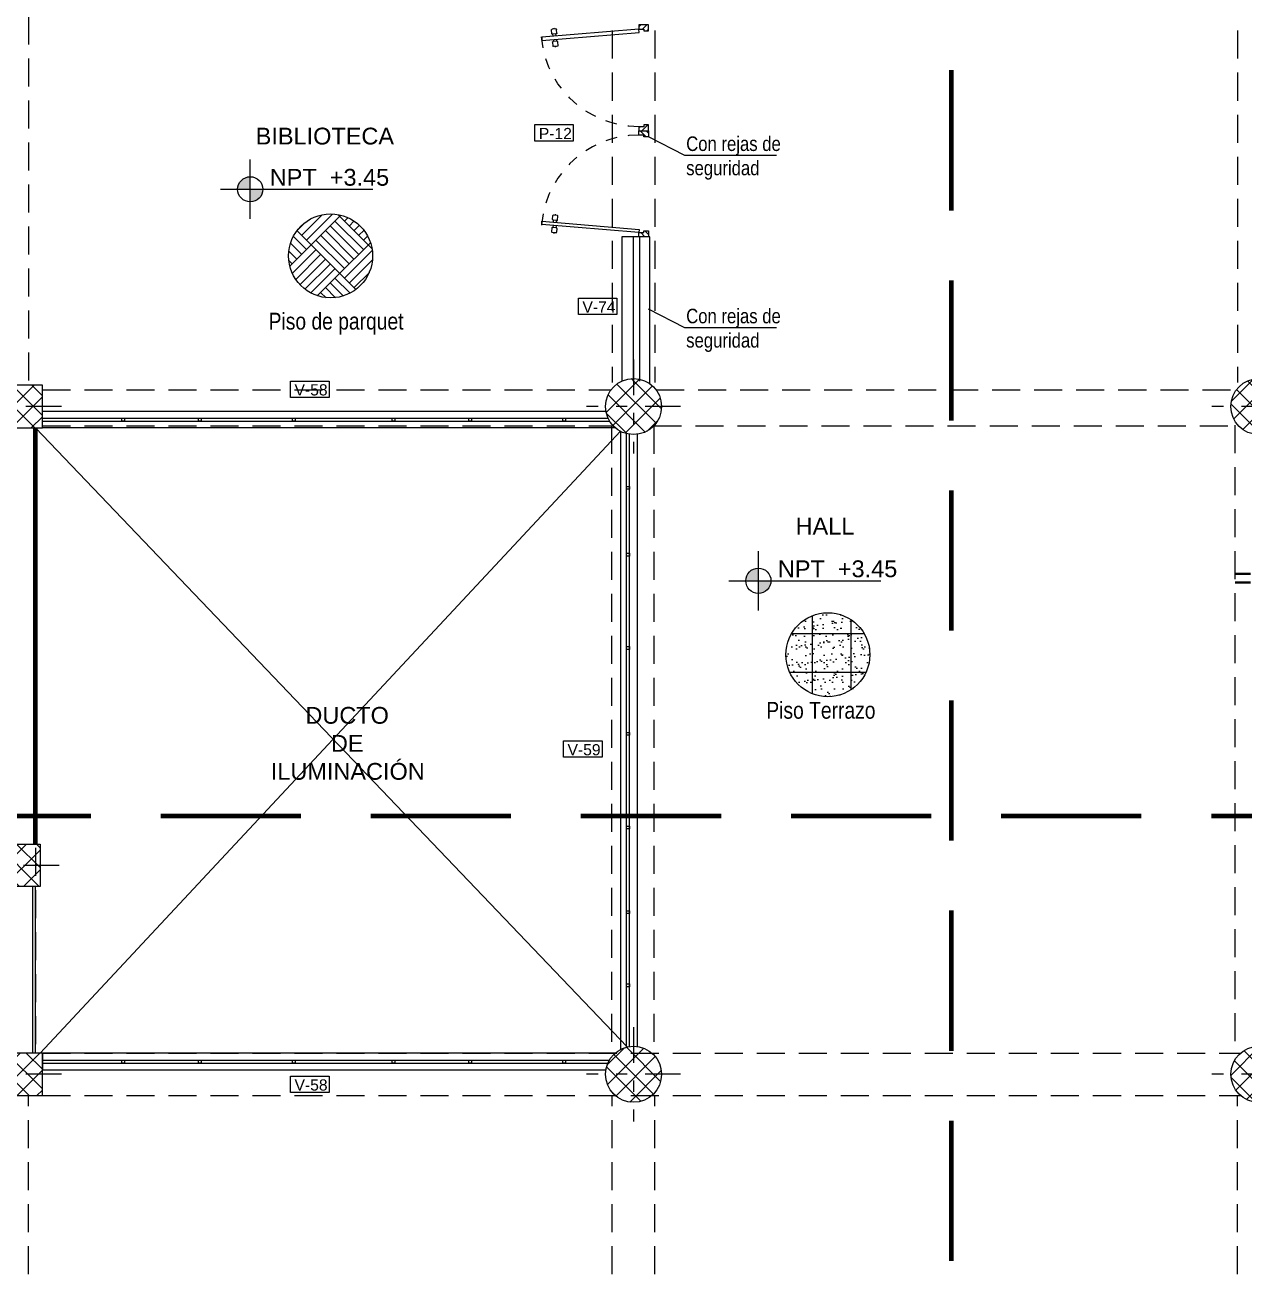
# Model space of a CAD drawing. Header units: inches. Extents: x 140 to 978, y -82 to 38.
# Drawn here: x 700.98 to 711.86, y 0.7 to 11.83 of the extents above; entities that cross this region are included whole.
import ezdxf

# ---------------------------------------------------------------- set-up
doc = ezdxf.new("R2010")
doc.units = ezdxf.units.IN
doc.header["$MEASUREMENT"] = 0
for name, pattern in [('CONTINUA', [0]), ('DASHDOT2', [12.7, 6.35, -3.175, 0, -3.175]), ('DASHED', [0.75, 0.5, -0.25]), ('DASHED2', [0.375, 0.25, -0.125])]:
    doc.linetypes.add(name, pattern=pattern)
for name, color, linetype, lineweight in [('UNSAAC-COLUMNA', 24, 'Continuous', 0), ('UNSAAC-CORTE MURO', 42, 'Continuous', 35), ('UNSAAC-EJE COLUMNA', 22, 'DASHDOT2', 0), ('UNSAAC-LINEA DE CORTE', 7, 'Continuous', 70), ('UNSAAC-LLAMADOS', 88, 'Continuous', 0), ('UNSAAC-MUEBLE', 254, 'Continuous', 0), ('UNSAAC-MURETE', 146, 'Continuous', 20), ('UNSAAC-MUROS', 7, 'Continuous', 70), ('UNSAAC-PROYECCIONES', 38, 'DASHED2', 0), ('UNSAAC-TEXTOS', 250, 'Continuous', 0), ('UNSAAC-TEXTURAS', 250, 'Continuous', 0), ('UNSAAC-VANOS', 24, 'Continuous', 0)]:
    doc.layers.add(name, color=color, linetype=linetype, lineweight=lineweight)
doc.styles.add('5mm', font='GOTHIC.TTF', dxfattribs={"height": 5})
doc.styles.add('narrow', font='')
doc.styles.get("Standard").update_dxf_attribs({"font": 'arial.ttf'})
doc.styles.get('narrow').set_extended_font_data('Arial Narrow', italic=True)

# ---------------------------------------------------------------- blocks, each defined once
blk = doc.blocks.new('PRTX80')
at = {"layer": 'UNSAAC-TEXTOS'}
h = blk.add_hatch(dxfattribs=at)
h.set_pattern_fill('ANSI31', color=256, scale=0.01, style=0)
h.set_pattern_definition([(45, (-1.629623, -4.234902), (-0.02245064, 0.02245064), [])])
h.paths.add_polyline_path([(-0.755, 0.036), (-0.8, 0.036), (-0.8, -0.036), (-0.7685, -0.036), (-0.7685, 0), (-0.755, 0)])
h.paths.add_polyline_path([(0, 0.036), (-0.045, 0.036), (-0.045, 0), (-0.0315, 0), (-0.0315, -0.036), (0, -0.036)])
at = {"layer": 'UNSAAC-PROYECCIONES', "ltscale": 0.15}
blk.add_arc((-0.0315, -0.036), 0.737, 180, 270, dxfattribs=at)
at = {"layer": 'UNSAAC-TEXTOS'}
for p, q in [((-0.1608, -0.6511), (-0.1633, -0.681)), ((-0.1268, -0.6501), (-0.1567, -0.6476)), ((-0.1237, -0.6579), (-0.1256, -0.6803)), ((-0.1234, -0.6542), (-0.1237, -0.6579)), ((-0.1084, -0.6592), (-0.1237, -0.6579)), ((-0.0679, -0.6588), (-0.0682, -0.6625)), ((-0.0638, -0.6554), (-0.0339, -0.6579)), ((-0.1655, -0.662), (-0.1661, -0.6694)), ((-0.1623, -0.6698), (-0.1661, -0.6694)), ((-0.1617, -0.6623), (-0.1655, -0.662)), ((-0.13, -0.6875), (-0.1599, -0.685)), ((-0.1256, -0.6803), (-0.1259, -0.6841)), ((-0.1103, -0.6816), (-0.1256, -0.6803)), ((-0.0854, -0.6837), (-0.07, -0.685)), ((-0.0835, -0.6613), (-0.0682, -0.6625)), ((-0.07, -0.685), (-0.0704, -0.6887)), ((-0.0682, -0.6625), (-0.07, -0.685)), ((-0.0669, -0.6927), (-0.037, -0.6952)), ((-0.0305, -0.6619), (-0.033, -0.6918)), ((-0.032, -0.6806), (-0.0283, -0.6809)), ((-0.0314, -0.6731), (-0.0277, -0.6734)), ((-0.0277, -0.6734), (-0.0283, -0.6809))]:
    blk.add_line(p, q, dxfattribs=at)
for points in [[(-0.8, 0.036), (-0.755, 0.036), (-0.755, 0), (-0.7685, 0), (-0.7685, -0.036), (-0.8, -0.036), (-0.8, 0.036)], [(-0.045, 0.036), (0, 0.036), (0, -0.036), (-0.0315, -0.036), (-0.0315, 0), (-0.045, 0), (-0.045, 0.036)]]:
    blk.add_lwpolyline(points, dxfattribs=at)
blk.add_lwpolyline([(-0.0564, -0.0339), (-0.0315, -0.036), (-0.0925, -0.77), (-0.1175, -0.768)], close=True, dxfattribs=at)
for centre, start, end in [((-0.1571, -0.6514), 85.24616, 175.24616), ((-0.1272, -0.6539), 355.24616, 85.24616), ((-0.0641, -0.6591), 85.24616, 175.24616), ((-0.0342, -0.6616), 355.24616, 85.24616), ((-0.1595, -0.6813), 175.24616, 265.24616), ((-0.1296, -0.6838), 265.24616, 355.24616), ((-0.0666, -0.689), 175.24616, 265.24616), ((-0.0367, -0.6915), 265.24616, 355.24616)]:
    blk.add_arc(centre, 0.00375, start, end, dxfattribs=at)
blk = doc.blocks.new('A$C1DC20D96')
at = {"layer": 'UNSAAC-MUEBLE', "xscale": -1.167239801663273, "yscale": 1.167239801663273, "zscale": 1.167239801663273, "rotation": 180}
blk.add_blockref('PRTX80', (0, 0.034), dxfattribs=at)
blk = doc.blocks.new('npt')
at = {"layer": 'UNSAAC-TEXTOS'}
h = blk.add_hatch(color=0, dxfattribs=at)
h.dxf.hatch_style = 1
h.paths.add_polyline_path([(0.0522, 0), (0, 0), (0, -0.0522, 0.414214)])
h.paths.add_polyline_path([(0, 0.0522, 0.414214), (-0.0522, 0), (0, 0)])
at = {"layer": 'UNSAAC-TEXTOS', "color": 0}
for p, q in [((0, -0.1228), (0, 0.1228)), ((-0.1228, 0), (0.507, 0))]:
    blk.add_line(p, q, dxfattribs=at)
blk.add_circle((0, 0), 0.0522, dxfattribs=at)
blk = doc.blocks.new('c7')
at = {"layer": 'UNSAAC-TEXTURAS'}
h = blk.add_hatch(dxfattribs=at)
h.set_pattern_fill('ANSI37', color=256)
h.set_pattern_definition([(45, (-861.40334, -189.35103), (-0.088388348, 0.088388348), []), (135, (-861.40334, -189.35103), (-0.088388348, -0.088388348), [])])
h.paths.add_polyline_path([(0, 0.25), (0, 0), (0.25, 0, 0.414214)])
h.paths.add_polyline_path([(0, -0.25, 0.414214), (0.25, 0), (0, 0)])
h.paths.add_polyline_path([(0, -0.25), (0, 0), (-0.25, 0, 0.414214)])
h.paths.add_polyline_path([(0, 0), (0, 0.25, 0.414214), (-0.25, 0)])
at = {"layer": 'UNSAAC-COLUMNA'}
blk.add_circle((0, 0), 0.25, dxfattribs=at)
at = {"layer": 'UNSAAC-EJE COLUMNA', "ltscale": 0.05}
for p, q in [((0, 0.42), (0, -0.42)), ((0.42, 0), (-0.42, 0))]:
    blk.add_line(p, q, dxfattribs=at)
blk = doc.blocks.new('c2')
at = {"layer": 'UNSAAC-TEXTURAS'}
h = blk.add_hatch(dxfattribs=at)
h.set_pattern_fill('ANSI37', color=256)
h.set_pattern_definition([(45, (-846.62834, -178.42103), (-0.088388348, 0.088388348), []), (135, (-846.62834, -178.42103), (-0.088388348, -0.088388348), [])])
h.paths.add_polyline_path([(0.315, 0.19), (0.315, 0.38), (0, 0.38), (0, 0.19)])
h.paths.add_polyline_path([(0.63, 0.19), (0.63, 0.38), (0.315, 0.38), (0.315, 0.19)])
h.paths.add_polyline_path([(0.315, 0.19), (0.315, 0), (0.63, 0), (0.63, 0.19)])
h.paths.add_polyline_path([(0.315, 0), (0.315, 0.19), (0, 0.19), (0, 0)])
at = {"layer": 'UNSAAC-COLUMNA'}
blk.add_lwpolyline([(0.63, 0.38), (0, 0.38), (0, 0), (0.63, 0)], close=True, dxfattribs=at)
at = {"layer": 'UNSAAC-EJE COLUMNA', "ltscale": 0.05}
for p, q in [((0.315, 0.55), (0.315, -0.17)), ((0.8, 0.19), (-0.17, 0.19))]:
    blk.add_line(p, q, dxfattribs=at)
blk = doc.blocks.new('c3')
at = {"layer": 'UNSAAC-TEXTURAS'}
h = blk.add_hatch(dxfattribs=at)
h.set_pattern_fill('ANSI37', color=256)
h.set_pattern_definition([(45, (-850.00334, -183.11182), (-0.088388348, 0.088388348), []), (135, (-850.00334, -183.11182), (-0.088388348, -0.088388348), [])])
h.paths.add_polyline_path([(0.188, 0.43), (0, 0.43), (0, 0.215), (0.188, 0.215)])
h.paths.add_polyline_path([(0.38, 0.389), (0.375, 0.43), (0.188, 0.43), (0.188, 0.215), (0.38, 0.215)])
h.paths.add_polyline_path([(0.38, 0.215), (0.188, 0.215), (0.188, 0), (0.38, 0)])
h.paths.add_polyline_path([(0.188, 0.215), (0, 0.215), (0, 0.099), (0, 0), (0.188, 0)])
at = {"layer": 'UNSAAC-COLUMNA'}
blk.add_lwpolyline([(0, 0.43), (0.38, 0.43), (0.38, 0), (0, 0)], close=True, dxfattribs=at)
at = {"layer": 'UNSAAC-EJE COLUMNA', "ltscale": 0.05}
for p, q in [((0.19, 0.6), (0.19, -0.17)), ((0.545, 0.215), (-0.17, 0.215))]:
    blk.add_line(p, q, dxfattribs=at)
blk = doc.blocks.new('A$C71314F6E')
at = {"layer": 'UNSAAC-TEXTURAS'}
for name, p in [('c7', (17.498, 1.06)), ('c7', (23.078, 1.06)), ('c2', (11.593, 0.87)), ('c2', (11.593, -5.09)), ('c7', (17.498, -4.9)), ('c7', (23.078, -4.9))]:
    blk.add_blockref(name, p, dxfattribs=at)
at = {"layer": 'UNSAAC-TEXTURAS', "rotation": 270}
blk.add_blockref('c3', (11.773, -2.845), dxfattribs=at)
blk = doc.blocks.new('ETRUCTURA INFORMATIVA')
at = {"layer": 'UNSAAC-PROYECCIONES'}
for p, q in [((1160.01, 13.035), (1160.01, 8.619)), ((1165.22, 12.909), (1165.22, 8.644)), ((1165.6, 12.909), (1165.6, 8.644)), ((1170.8, 12.909), (1170.8, 8.644)), ((1160.135, 8.577), (1165.209, 8.577)), ((1165.611, 8.577), (1170.789, 8.577)), ((1160.075, 8.239), (1160.075, 2.659)), ((1160.135, 8.258), (1165.234, 8.258)), ((1165.212, 8.258), (1165.212, 2.728)), ((1165.588, 8.258), (1170.814, 8.258)), ((1165.592, 8.258), (1165.592, 2.728)), ((1170.775, 8.264), (1170.775, 2.659)), ((1160.135, 2.659), (1170.828, 2.659)), ((1160.01, -1.941), (1160.01, 2.279)), ((1160.135, 2.279), (1170.833, 2.279)), ((1165.22, -1.941), (1165.22, 2.279)), ((1165.6, -1.941), (1165.6, 2.279)), ((1170.8, -1.941), (1170.8, 2.279))]:
    blk.add_line(p, q, dxfattribs=at)
at = {"layer": 'UNSAAC-COLUMNA'}
blk.add_blockref('A$C71314F6E', (1147.912, 7.369), dxfattribs=at)
blk = doc.blocks.new('IVOMAEPOR')
at = {"layer": 'UNSAAC-TEXTOS', "linetype": 'Continuous'}
h = blk.add_hatch(dxfattribs=at)
h.set_pattern_fill('AR-PARQ1', color=256, scale=0.03, angle=45, style=0)
h.set_pattern_definition([(135, (103.5357, 167.95308), (-0.50912, 0), [0.36, -0.36]), (135, (103.5781, 167.9955), (-0.50912, 0), [0.36, -0.36]), (135, (103.62054, 168.03793), (-0.50912, 0), [0.36, -0.36]), (135, (103.66297, 168.08036), (-0.50912, 0), [0.36, -0.36]), (135, (103.7054, 168.12278), (-0.50912, 0), [0.36, -0.36]), (135, (103.74782, 168.1652), (-0.50912, 0), [0.36, -0.36]), (135, (103.79025, 168.20763), (-0.50912, 0), [0.36, -0.36]), (45, (103.28113, 168.20763), (0.50912, 0), [0.36, -0.36]), (45, (103.2387, 168.25006), (0.50912, 0), [0.36, -0.36]), (45, (103.19628, 168.2925), (0.50912, 0), [0.36, -0.36]), (45, (103.15385, 168.3349), (0.50912, 0), [0.36, -0.36]), (45, (103.11142, 168.37734), (0.50912, 0), [0.36, -0.36]), (45, (103.069, 168.41977), (0.50912, 0), [0.36, -0.36]), (45, (103.02657, 168.4622), (0.50912, 0), [0.36, -0.36])])
h.paths.add_polyline_path([(103.418, 167.952, 1), (104.168, 167.952, 1)])
at = {"layer": 'UNSAAC-TEXTOS'}
blk.add_circle((103.793, 167.954), 0.375, dxfattribs=at)
at = {"layer": 'UNSAAC-TEXTOS', "insert": (103.24, 167.446), "char_height": 0.15, "width": 1.44512, "attachment_point": 1, "style": 'narrow'}
blk.add_mtext('{\\fArial Narrow|b0|i0|c0|p34;Piso de parquet}', dxfattribs=at)

msp = doc.modelspace()

# ---------------------------------------------------------------- hatches: boundary and pattern name
at = {"layer": 'UNSAAC-TEXTOS'}
h = msp.add_hatch(dxfattribs=at)
h.set_pattern_fill('_USER', color=256, scale=0.345285, style=0, double=1, pattern_type=0)
h.set_pattern_definition([(0, (708.0065, 6.05837), (0, 0.34529), []), (90, (708.0065, 6.05837), (-0.34529, 2e-17), [])])
edge = h.paths.add_edge_path()
edge.add_arc((708.144, 6.213), 0.375, 0, 360)
h = msp.add_hatch(dxfattribs=at)
h.set_pattern_fill('AR-SAND', color=256, scale=0.0625, style=0, double=1)
h.set_pattern_definition([(37.5, (1106.51476, 85.63634), (-0.003937085, 0.120426486), [0, -0.095, 0, -0.10625, 0, -0.1015625]), (7.5, (1106.51476, 85.63634), (0.110611044, 0.17638413), [0, -0.05125, 0, -0.085625, 0, -0.0328125]), (327.5, (1106.43788, 85.63634), (0.194633866, 0.00035369), [0, -0.03125, 0, -0.1125, 0, -0.146875]), (317.5, (1106.43788, 85.63634), (0.18788291, 0.05485472), [0, -0.015625, 0, -0.07375, 0, -0.084375])])
edge = h.paths.add_edge_path()
edge.add_arc((708.151, 6.215), 0.373, 0, 360)

# ---------------------------------------------------------------- linework, layer by layer
at = {"layer": 'UNSAAC-CORTE MURO', "ltscale": 0.03}
for p, q in [((711.78, 6.937), (711.914, 6.937)), ((711.78, 6.86), (711.914, 6.86))]:
    msp.add_line(p, q, dxfattribs=at)
at = {"layer": 'UNSAAC-LINEA DE CORTE', "linetype": 'DASHED', "ltscale": 2.5}
for p, q in [((709.244, 28.305), (709.244, -17.342)), ((679.691, 4.777), (739.094, 4.777))]:
    msp.add_line(p, q, dxfattribs=at)
at = {"layer": 'UNSAAC-LLAMADOS', "ltscale": 2.5}
for points in [[(707.685, 10.671), (706.867, 10.671), (706.543, 10.836)], [(707.685, 9.133), (706.867, 9.133), (706.543, 9.299)]]:
    msp.add_lwpolyline(points, dxfattribs=at)
at = {"layer": 'UNSAAC-MURETE'}
for p, q in [((706.555, 9.944), (706.305, 9.944)), ((706.305, 9.944), (706.305, 8.656)), ((706.555, 8.633), (706.555, 9.944)), ((706.293, 8.208), (706.293, 2.69)), ((706.443, 8.181), (706.443, 2.717))]:
    msp.add_line(p, q, dxfattribs=at)
for points in [[(706.25, 8.239), (701.135, 8.239), (701.135, 8.389), (706.164, 8.389)], [(706.25, 2.659), (701.135, 2.659), (701.135, 2.509), (706.164, 2.509)]]:
    msp.add_lwpolyline(points, dxfattribs=at)
at = {"layer": 'UNSAAC-MUROS'}
msp.add_line((701.075, 4.524), (701.075, 8.239), dxfattribs=at)
at = {"layer": 'UNSAAC-PROYECCIONES', "linetype": 'CONTINUA'}
for p, q in [((701.075, 8.239), (706.354, 2.713)), ((701.115, 2.659), (706.293, 8.208))]:
    msp.add_line(p, q, dxfattribs=at)
at = {"layer": 'UNSAAC-TEXTOS'}
for points in [[(705.529, 10.945), (705.872, 10.945), (705.872, 10.799), (705.529, 10.799)], [(705.918, 9.397), (706.262, 9.397), (706.262, 9.251), (705.918, 9.251)], [(703.349, 8.657), (703.693, 8.657), (703.693, 8.511), (703.349, 8.511)], [(705.786, 5.445), (706.129, 5.445), (706.129, 5.299), (705.786, 5.299)], [(703.349, 2.453), (703.693, 2.453), (703.693, 2.307), (703.349, 2.307)]]:
    msp.add_lwpolyline(points, close=True, dxfattribs=at)
msp.add_circle((708.144, 6.214), 0.375, dxfattribs=at)
at = {"layer": 'UNSAAC-VANOS'}
for p, q in [((706.408, 9.944), (706.408, 8.656)), ((706.464, 9.944), (706.464, 8.656))]:
    msp.add_line(p, q, dxfattribs=at)
at = {"layer": 'UNSAAC-VANOS', "ltscale": 0.01}
for p, q in [((701.135, 8.324), (706.184, 8.324)), ((701.135, 8.299), (706.197, 8.299)), ((706.348, 2.711), (706.348, 8.187)), ((706.373, 2.716), (706.373, 8.182)), ((701.05, 2.659), (701.05, 4.144)), ((701.075, 2.659), (701.075, 4.144)), ((701.135, 2.594), (706.194, 2.594)), ((701.135, 2.569), (706.181, 2.569))]:
    msp.add_line(p, q, dxfattribs=at)
at = {"layer": 'UNSAAC-VANOS'}
for points in [[(701.843, 8.324), (701.868, 8.324), (701.868, 8.299), (701.843, 8.299)], [(702.527, 8.324), (702.552, 8.324), (702.552, 8.299), (702.527, 8.299)], [(703.367, 8.324), (703.392, 8.324), (703.392, 8.299), (703.367, 8.299)], [(704.256, 8.324), (704.281, 8.324), (704.281, 8.299), (704.256, 8.299)], [(704.94, 8.324), (704.965, 8.324), (704.965, 8.299), (704.94, 8.299)], [(705.779, 8.324), (705.804, 8.324), (705.804, 8.299), (705.779, 8.299)], [(706.348, 7.716), (706.373, 7.716), (706.373, 7.691), (706.348, 7.691)], [(706.348, 7.12), (706.373, 7.12), (706.373, 7.095), (706.348, 7.095)], [(706.348, 6.286), (706.373, 6.286), (706.373, 6.261), (706.348, 6.261)], [(706.348, 5.521), (706.373, 5.521), (706.373, 5.496), (706.348, 5.496)], [(706.348, 4.685), (706.373, 4.685), (706.373, 4.66), (706.348, 4.66)], [(706.348, 3.928), (706.373, 3.928), (706.373, 3.903), (706.348, 3.903)], [(706.348, 3.276), (706.373, 3.276), (706.373, 3.251), (706.348, 3.251)], [(701.843, 2.594), (701.868, 2.594), (701.868, 2.569), (701.843, 2.569)], [(702.527, 2.594), (702.552, 2.594), (702.552, 2.569), (702.527, 2.569)], [(703.367, 2.594), (703.392, 2.594), (703.392, 2.569), (703.367, 2.569)], [(704.256, 2.594), (704.281, 2.594), (704.281, 2.569), (704.256, 2.569)], [(704.94, 2.594), (704.965, 2.594), (704.965, 2.569), (704.94, 2.569)], [(705.779, 2.594), (705.804, 2.594), (705.804, 2.569), (705.779, 2.569)]]:
    msp.add_lwpolyline(points, close=True, dxfattribs=at)

# ---------------------------------------------------------------- block references
at = {"layer": 'UNSAAC-MUEBLE', "linetype": 'CONTINUA', "lineweight": 0, "ltscale": 0.4, "yscale": 1.012749131823058, "zscale": 1.012749131823058}
for p, xscale, rotation in [((706.535, 11.835), 1.012749131823058, 89.99999999999999), ((706.535, 9.944), -1.012749131823058, 90)]:
    msp.add_blockref('A$C1DC20D96', p, dxfattribs=dict(at, xscale=xscale, rotation=rotation))
at = {"layer": 'UNSAAC-PROYECCIONES'}
for name, p in [('ETRUCTURA INFORMATIVA', (-459, 0)), ('IVOMAEPOR', (599.914, -158.18))]:
    msp.add_blockref(name, p, dxfattribs=at)
at = {"layer": 'UNSAAC-TEXTOS', "xscale": 2.154779168756153, "yscale": 2.154779168756153, "zscale": 2.154779168756153}
for p in [(702.99, 10.368), (707.524, 6.874)]:
    msp.add_blockref('npt', p, dxfattribs=at)

# ---------------------------------------------------------------- texts
at = {"layer": 'UNSAAC-LLAMADOS', "char_height": 0.13, "width": 1.15269, "attachment_point": 1, "style": 'narrow'}
for insert in [(706.88, 10.84), (706.88, 9.302)]:
    msp.add_mtext('{\\fArial Narrow|b0|i0|c0|p34;Con rejas de seguridad}', dxfattribs=dict(at, insert=insert))
at = {"layer": 'UNSAAC-TEXTOS', "char_height": 0.15, "width": 2.27449, "attachment_point": 1}
for s, insert in [('\\pi0.52757;BIBLIOTECA', (702.511, 10.918)), ('\\pi0.88728;HALL', (706.969, 7.436))]:
    msp.add_mtext(s, dxfattribs=dict(at, insert=insert))
at = {"layer": 'UNSAAC-TEXTOS', "attachment_point": 1}
for s, width, insert, char_height in [('{\\f@Arial Unicode MS|b0|i0|c0|p34;P-}12', 0.2, (705.565, 10.916), 0.1), ('{\\f@Arial Unicode MS|b0|i0|c0|p34;V-}74', 0.2, (705.954, 9.367), 0.1), ('{\\f@Arial Unicode MS|b0|i0|c0|p34;V-}58', 0.2, (703.385, 8.628), 0.1), ('\\pi-0.029945;DUCTO \\P\\pi0.19792;DE \\P\\pi-0.3388;ILUMINACIÓN', 0.65952, (703.512, 5.748), 0.15), ('{\\f@Arial Unicode MS|b0|i0|c0|p34;V-}59', 0.2, (705.821, 5.416), 0.1), ('{\\f@Arial Unicode MS|b0|i0|c0|p34;V-}58', 0.2, (703.385, 2.424), 0.1)]:
    msp.add_mtext_dynamic_manual_height_columns(s, width=width, gutter_width=1, heights=[0], dxfattribs=dict(at, insert=insert, char_height=char_height))
at = {"layer": 'UNSAAC-TEXTOS', "char_height": 0.15, "attachment_point": 1}
for s, insert, width, style in [('{\\fArial|b0|i0|c0|p34;NPT  +3.45}', (703.164, 10.55), 1.06387, '5mm'), ('{\\fArial|b0|i0|c0|p34;NPT  +3.45}', (707.698, 7.056), 1.06387, '5mm'), ('{\\fArial Narrow|b0|i0|c0|p34;Piso Terrazo }', (707.595, 5.793), 1.52397, 'narrow')]:
    msp.add_mtext(s, dxfattribs=dict(at, insert=insert, width=width, style=style))

doc.saveas('drawing.dxf')
